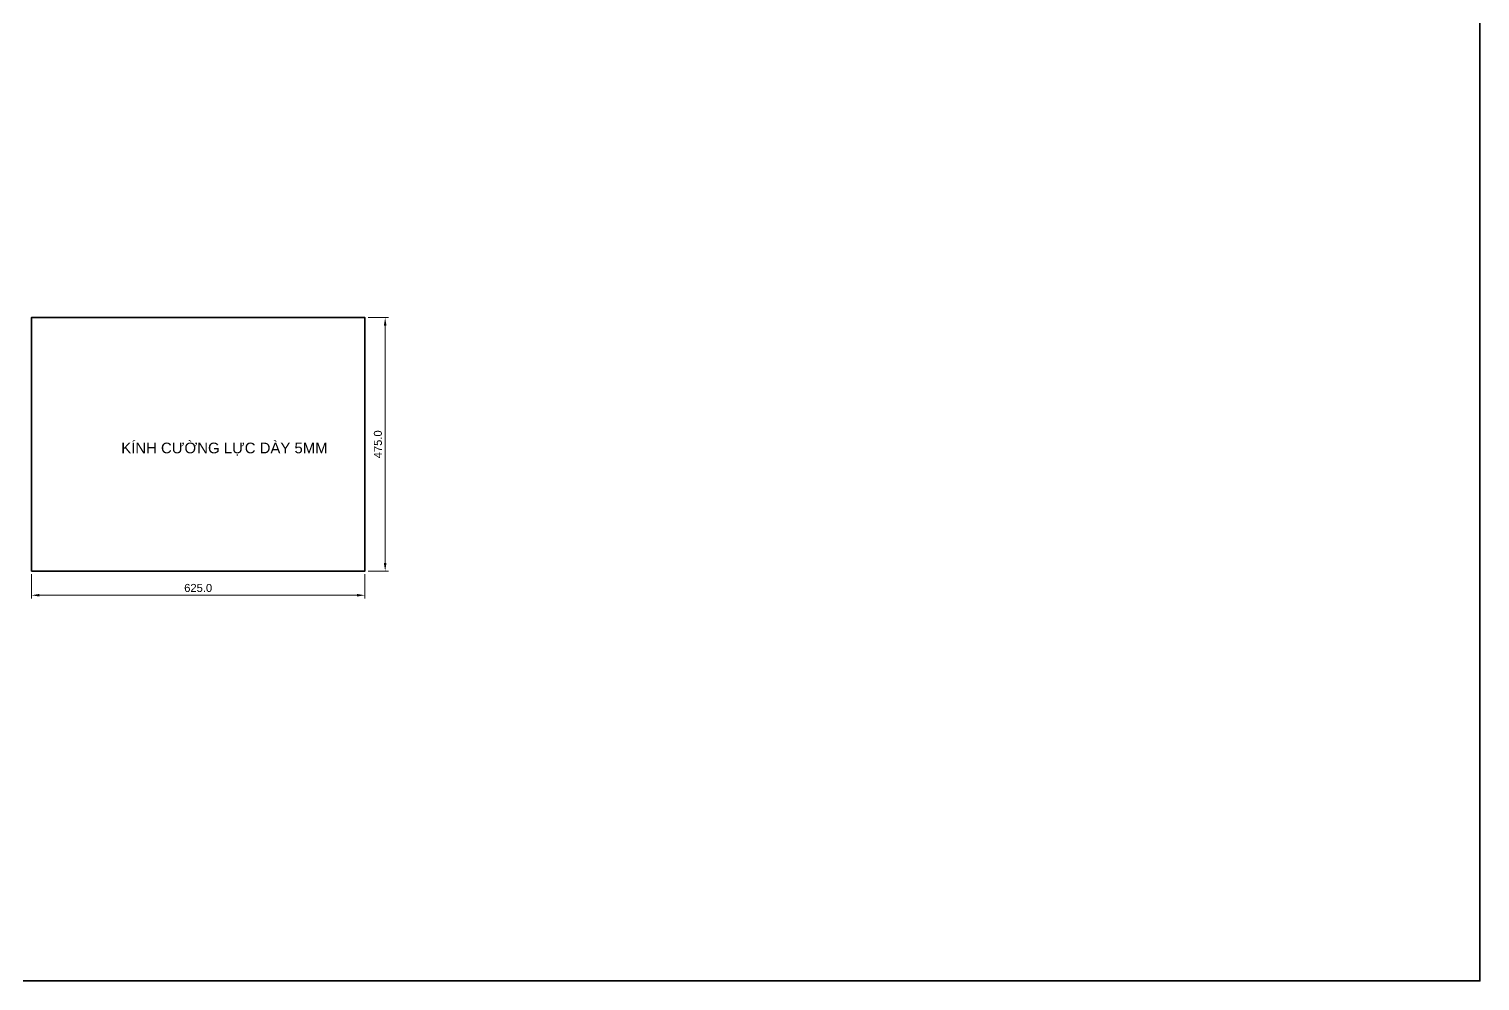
# Model space of a CAD drawing. Header units: inches. Extents: x 274 to 111780, y 464 to 1579898.
# Drawn here: x 52387 to 55107, y 786065 to 787849 of the extents above; entities that cross this region are included whole.
import ezdxf

# ---------------------------------------------------------------- set-up
doc = ezdxf.new("R2010")
doc.units = ezdxf.units.IN
doc.header["$MEASUREMENT"] = 0
doc.header["$PDMODE"] = 35
doc.header["$PDSIZE"] = -3
doc.layers.add('Nep V', color=1, linetype='Continuous', lineweight=35)
doc.styles.add('Arial1', font='arial.ttf', dxfattribs={"height": 6})
doc.styles.add('Arial3', font='arial.ttf', dxfattribs={"height": 15})
doc.dimstyles.new('Copy(5) of bom TL3-1', dxfattribs={"dimtxt": 15, "dimasz": 15, "dimexe": 6, "dimexo": 6, "dimgap": 6, "dimtad": 1, "dimdec": 1, "dimlfac": 0.333333, "dimzin": 0, "dimdsep": 46, "dimtxsty": 'Arial3', "dimcen": 0.09, "dimclrd": 8, "dimclre": 9, "dimclrt": 5, "dimadec": 0, "dimazin": 0, "dimtfac": 1, "dimtdec": 1, "dimtix": 1, "dimtofl": 0, "dimtmove": 0, "dimatfit": 3, "dimfxl": 1, "dimtolj": 1, "dimtzin": 0, "dimlwd": 0, "dimlwe": 0, "dimarcsym": 0})

# ---------------------------------------------------------------- blocks, each defined once
blk = doc.blocks.new('*D428')
at = {"layer": 'Defpoints', "color": 0, "linetype": 'Continuous'}
for p in [(53016.8, 787308), (53016.8, 786833), (53054.8, 786833)]:
    blk.add_point(p, dxfattribs=at)
at = {"layer": 'Nep V', "color": 9, "linetype": 'Continuous', "lineweight": 0}
for p, q in [((53022.8, 787308), (53060.8, 787308)), ((53022.8, 786833), (53060.8, 786833))]:
    blk.add_line(p, q, dxfattribs=at)
at = {"layer": 'Nep V', "color": 8, "linetype": 'Continuous', "lineweight": 0}
blk.add_line((53054.8, 787293), (53054.8, 786848), dxfattribs=at)
at = {"layer": 'Nep V', "color": 8, "linetype": 'Continuous'}
for points in [[(53052.3, 787293), (53057.3, 787293), (53054.8, 787308)], [(53052.3, 786848), (53057.3, 786848), (53054.8, 786833)]]:
    blk.add_solid(points, dxfattribs=at)
at = {"layer": 'Nep V', "color": 5, "linetype": 'Continuous', "insert": (53041.2, 787070.5), "char_height": 15, "attachment_point": 5, "rotation": 90, "style": 'Arial3'}
blk.add_mtext('\\A1;475.0', dxfattribs=at)
blk = doc.blocks.new('*D429')
at = {"layer": 'Defpoints', "color": 0, "linetype": 'Continuous'}
for p in [(52391.8, 786833), (53016.8, 786833), (53016.8, 786787.6)]:
    blk.add_point(p, dxfattribs=at)
at = {"layer": 'Nep V', "color": 9, "linetype": 'Continuous', "lineweight": 0}
for p, q in [((52391.8, 786827), (52391.8, 786781.6)), ((53016.8, 786827), (53016.8, 786781.6))]:
    blk.add_line(p, q, dxfattribs=at)
at = {"layer": 'Nep V', "color": 8, "linetype": 'Continuous', "lineweight": 0}
blk.add_line((52406.8, 786787.6), (53001.8, 786787.6), dxfattribs=at)
at = {"layer": 'Nep V', "color": 8, "linetype": 'Continuous'}
for points in [[(52406.8, 786790.1), (52406.8, 786785.1), (52391.8, 786787.6)], [(53001.8, 786790.1), (53001.8, 786785.1), (53016.8, 786787.6)]]:
    blk.add_solid(points, dxfattribs=at)
at = {"layer": 'Nep V', "color": 5, "linetype": 'Continuous', "insert": (52704.3, 786801.2), "char_height": 15, "attachment_point": 5, "style": 'Arial3'}
blk.add_mtext('\\A1;625.0', dxfattribs=at)

msp = doc.modelspace()

# ---------------------------------------------------------------- linework, layer by layer
at = {"layer": 'Nep V', "linetype": 'Continuous'}
for points in [[(49418.92, 791077.28), (55107.02, 791077.28), (55107.02, 786064.53), (49418.92, 786064.53)], [(52391.76, 786833), (53016.76, 786833), (53016.76, 787308), (52391.76, 787308)]]:
    msp.add_lwpolyline(points, close=True, dxfattribs=at)

# ---------------------------------------------------------------- texts
at = {"layer": 'Nep V', "linetype": 'Continuous', "insert": (52560.09, 787073.65), "char_height": 20, "width": 601.8466, "attachment_point": 1, "style": 'Arial1'}
msp.add_mtext('KÍNH CƯỜNG LỰC DÀY 5MM', dxfattribs=at)

# ---------------------------------------------------------------- dimensions: what is measured, and where the dimension line sits
at = {"layer": 'Nep V', "linetype": 'Continuous'}
dim = msp.add_linear_dim(base=(53054.85, 786833), p1=(53016.76, 787308), p2=(53016.76, 786833), angle=90, dimstyle='Copy(5) of bom TL3-1', override={"dimlfac": 1}, dxfattribs=at)
dim.commit()
dim.dimension.update_dxf_attribs({"geometry": '*D428', "text_midpoint": (53041.19, 787070.5)})
dim = msp.add_linear_dim(base=(53016.76, 786787.57), p1=(52391.76, 786833), p2=(53016.76, 786833), dimstyle='Copy(5) of bom TL3-1', override={"dimlfac": 1}, dxfattribs=at)
dim.commit()
dim.dimension.update_dxf_attribs({"geometry": '*D429', "text_midpoint": (52704.26, 786801.23)})

doc.saveas('drawing.dxf')
